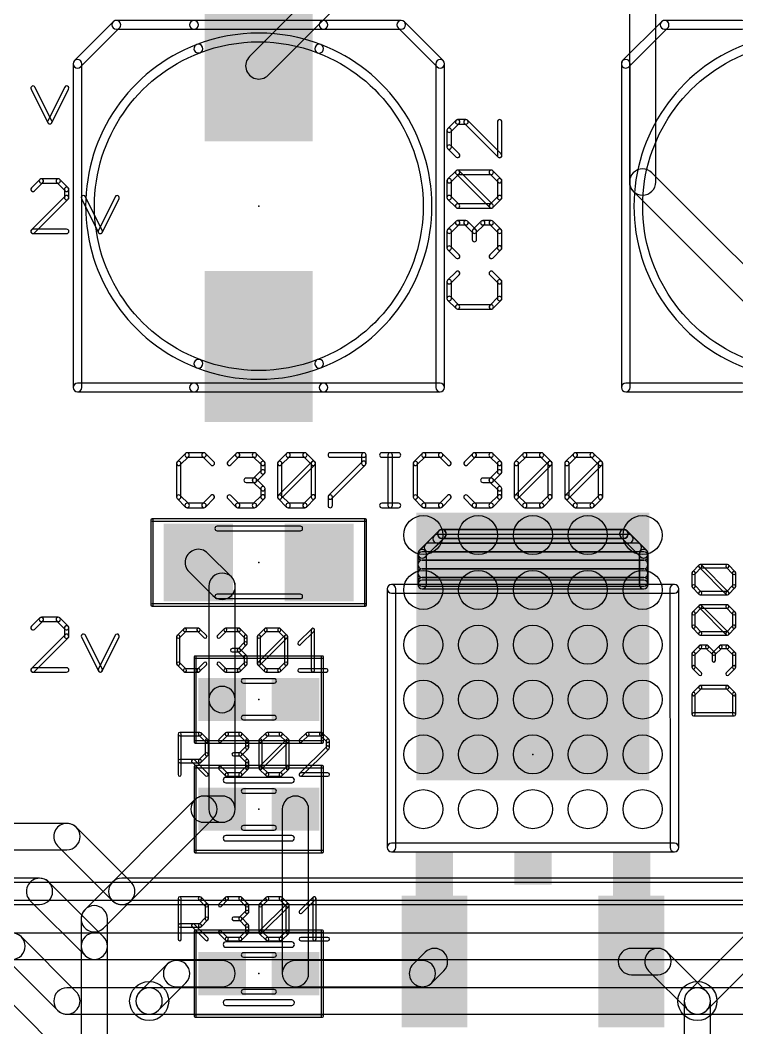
# Model space of a CAD drawing. Extents: x 0 to 140, y -12 to 45.
# Drawn here: x 82.1 to 98.7, y 8.9 to 32.25 of the extents above; entities that cross this region are included whole.
import ezdxf

# ---------------------------------------------------------------- set-up
doc = ezdxf.new("R2010")
doc.units = 0
for name, color, linetype in [('1', 14, 'CONTINUOUS'), ('16', 174, 'CONTINUOUS'), ('18', 94, 'CONTINUOUS'), ('21', 251, 'CONTINUOUS'), ('23', 178, 'CONTINUOUS'), ('25', 251, 'CONTINUOUS'), ('39', 14, 'CONTINUOUS'), ('51', 251, 'CONTINUOUS')]:
    doc.layers.add(name, color=color, linetype=linetype)

# ---------------------------------------------------------------- blocks, each defined once
blk = doc.blocks.new('RECT')
blk.add_solid([(-0.5, -0.5), (0.5, -0.5), (-0.5, 0.5), (0.5, 0.5)])
blk = doc.blocks.new('ROUNDV')
blk.add_circle((0, 0), 0.5)

msp = doc.modelspace()

# ---------------------------------------------------------------- linework, layer by layer
at = {"layer": '1'}
for points in [[(96.2152, 36.83), (96.2152, 28.5, 1), (96.8248, 28.5), (96.8248, 36.83, 1)], [(91.2245, 35.2155), (87.4145, 31.4055, 1), (87.8455, 30.9745), (91.6555, 34.7845, 1)], [(96.3045, 28.2845), (100.1145, 24.4745, 1), (100.5455, 24.9055), (96.7355, 28.7155, 1)], [(86.9955, 19.3505), (86.4455, 19.9005, 1), (86.0145, 19.4695), (86.5645, 18.9195, 1)], [(87.0848, 16.51), (87.0848, 19.135, 1), (86.4752, 19.135), (86.4752, 16.51, 1)], [(86.4752, 16.51), (86.4752, 13.97, 1), (87.0848, 13.97), (87.0848, 16.51, 1)], [(86.1445, 14.1855), (83.6045, 11.6455, 1), (84.0355, 11.2145), (86.5755, 13.7545, 1)], [(86.78, 14.2748), (86.36, 14.2748, 1), (86.36, 13.6652), (86.78, 13.6652, 1)], [(88.7848, 10.16), (88.7848, 13.97, 1), (88.1752, 13.97), (88.1752, 10.16, 1)], [(100.5345, 12.7005), (97.5745, 9.7405, 1), (98.0055, 9.3095), (100.9655, 12.2695, 1)], [(83.5152, 11.43), (83.5152, 6.985, 1), (84.1248, 6.985), (84.1248, 11.43, 1)], [(91.6355, 9.9445), (91.9155, 10.2245, 1), (91.4845, 10.6555), (91.2045, 10.3755, 1)], [(96.26, 10.1352), (96.875, 10.1352, 1), (96.875, 10.7448), (96.26, 10.7448, 1)], [(96.6595, 10.2245), (97.5745, 9.3095, 1), (98.0055, 9.7405), (97.0905, 10.6555, 1)], [(85.5095, 10.3755), (84.8745, 9.7405, 1), (85.3055, 9.3095), (85.9405, 9.9445, 1)], [(86.78, 10.4648), (85.725, 10.4648, 1), (85.725, 9.8552), (86.78, 9.8552, 1)], [(88.48, 9.8552), (91.42, 9.8552, 1), (91.42, 10.4648), (88.48, 10.4648, 1)], [(97.4852, 9.525), (97.4852, 8.41, 1), (98.0948, 8.41), (98.0948, 9.525, 1)]]:
    msp.add_lwpolyline(points, format="xyb", close=True, dxfattribs=at)
at = {"layer": '16'}
for points in [[(71.755, 13.0302), (83.185, 13.0302, 1), (83.185, 13.6398), (71.755, 13.6398, 1)], [(82.9695, 13.1195), (84.2395, 11.8495, 1), (84.6705, 12.2805), (83.4005, 13.5505, 1)], [(80.01, 11.7602), (82.55, 11.7602, 1), (82.55, 12.3698), (80.01, 12.3698, 1)], [(81.28, 11.8618), (106.68, 11.8618, 1), (106.68, 12.2682), (81.28, 12.2682, 1)], [(82.3345, 11.8495), (83.6045, 10.5795, 1), (84.0355, 11.0105), (82.7655, 12.2805, 1)], [(84.455, 11.7602), (103.505, 11.7602, 1), (103.505, 12.3698), (84.455, 12.3698, 1)], [(139.7, 11.0998), (0, 11.0998, 1), (0, 10.4902), (139.7, 10.4902, 1)], [(78.74, 10.4902), (81.915, 10.4902, 1), (81.915, 11.0998), (78.74, 11.0998, 1)], [(81.6995, 10.5795), (82.9695, 9.3095, 1), (83.4005, 9.7405), (82.1305, 11.0105, 1)], [(104.14, 11.0998), (83.82, 11.0998, 1), (83.82, 10.4902), (104.14, 10.4902, 1)], [(80.9926, 9.2376), (82.2626, 7.9676, 1), (82.8374, 8.5424), (81.5674, 9.8124, 1)], [(83.185, 9.2202), (85.09, 9.2202, 1), (85.09, 9.8298), (83.185, 9.8298, 1)], [(85.09, 9.2202), (97.79, 9.2202, 1), (97.79, 9.8298), (85.09, 9.8298, 1)], [(97.79, 9.2202), (104.775, 9.2202, 1), (104.775, 9.8298), (97.79, 9.8298, 1)]]:
    msp.add_lwpolyline(points, format="xyb", close=True, dxfattribs=at)
at = {"layer": '21'}
for points in [[(83.5018, 31.1682), (84.4018, 32.0682, 1), (84.2582, 32.2118), (83.3582, 31.3118, 1)], [(84.33, 32.0384), (86.13, 32.0384, 1), (86.13, 32.2416), (84.33, 32.2416, 1)], [(89.13, 32.0384), (90.93, 32.0384, 1), (90.93, 32.2416), (89.13, 32.2416, 1)], [(90.8582, 32.0682), (91.7582, 31.1682, 1), (91.9018, 31.3118), (91.0018, 32.2118, 1)], [(96.2018, 31.1682), (97.1018, 32.0682, 1), (96.9582, 32.2118), (96.0582, 31.3118, 1)], [(97.03, 32.0384), (98.83, 32.0384, 1), (98.83, 32.2416), (97.03, 32.2416, 1)], [(86.2664, 31.4951, 1), (86.1936, 31.6849, 0.6875), (86.1936, 24.1951, 1), (86.2664, 24.3849, -0.6875)], [(88.9936, 24.3849, 1), (89.0664, 24.1951, 0.6875), (89.0664, 31.6849, 1), (88.9936, 31.4951, -0.6875)], [(98.9664, 31.4951, 1), (98.8936, 31.6849, 0.6875), (98.8936, 24.1951, 1), (98.9664, 24.3849, -0.6875)], [(83.5316, 23.74), (83.5316, 31.24, 1), (83.3284, 31.24), (83.3284, 23.74, 1)], [(91.7284, 31.24), (91.7284, 23.74, 1), (91.9316, 23.74), (91.9316, 31.24, 1)], [(96.2316, 23.74), (96.2316, 31.24, 1), (96.0284, 31.24), (96.0284, 23.74, 1)], [(82.3542, 30.6527), (82.744, 29.8731, 1), (82.8348, 29.9185), (82.445, 30.6981, 1)], [(82.8348, 29.8731), (83.2246, 30.6527, 1), (83.1338, 30.6981), (82.744, 29.9185, 1)], [(82.5586, 28.5611), (82.3637, 28.3662, 1), (82.4355, 28.2944), (82.6304, 28.4893, 1)], [(82.9843, 28.576), (82.5945, 28.576, 1), (82.5945, 28.4744), (82.9843, 28.4744, 1)], [(83.2151, 28.3662), (83.0202, 28.5611, 1), (82.9484, 28.4893), (83.1433, 28.2944, 1)], [(83.23, 28.1354), (83.23, 28.3303, 1), (83.1284, 28.3303), (83.1284, 28.1354, 1)], [(82.4355, 27.3199), (83.2151, 28.0995, 1), (83.1433, 28.1713), (82.3637, 27.3917, 1)], [(83.5236, 28.1127), (83.9134, 27.3331, 1), (84.0042, 27.3785), (83.6144, 28.1581, 1)], [(84.0042, 27.3331), (84.394, 28.1127, 1), (84.3032, 28.1581), (83.9134, 27.3785, 1)], [(83.1792, 27.4066), (82.3996, 27.4066, 1), (82.3996, 27.305), (83.1792, 27.305, 1)], [(86.13, 23.8416), (83.43, 23.8416, 1), (83.43, 23.6384), (86.13, 23.6384, 1)], [(91.83, 23.8416), (89.13, 23.8416, 1), (89.13, 23.6384), (91.83, 23.6384, 1)], [(98.83, 23.8416), (96.13, 23.8416, 1), (96.13, 23.6384), (98.83, 23.6384, 1)], [(90.8046, 13.081), (90.805, 19.0754, 1), (90.6018, 19.0754), (90.6014, 13.081, 1)], [(97.155, 19.0754), (97.1554, 13.081, 1), (97.3586, 13.081), (97.3582, 19.0754, 1)], [(82.5586, 18.4011), (82.3637, 18.2062, 1), (82.4355, 18.1344), (82.6304, 18.3293, 1)], [(82.9843, 18.416), (82.5945, 18.416, 1), (82.5945, 18.3144), (82.9843, 18.3144, 1)], [(83.2151, 18.2062), (83.0202, 18.4011, 1), (82.9484, 18.3293), (83.1433, 18.1344, 1)], [(83.23, 17.9754), (83.23, 18.1703, 1), (83.1284, 18.1703), (83.1284, 17.9754, 1)], [(82.4355, 17.1599), (83.2151, 17.9395, 1), (83.1433, 18.0113), (82.3637, 17.2317, 1)], [(83.5236, 17.9527), (83.9134, 17.1731, 1), (84.0042, 17.2185), (83.6144, 17.9981, 1)], [(84.0042, 17.1731), (84.394, 17.9527, 1), (84.3032, 17.9981), (83.9134, 17.2185, 1)], [(83.1792, 17.2466), (82.3996, 17.2466, 1), (82.3996, 17.145), (83.1792, 17.145, 1)], [(88.392, 14.7066), (86.868, 14.7066, 1), (86.868, 14.5796), (88.392, 14.5796, 1)], [(88.392, 13.3604), (86.868, 13.3604, 1), (86.868, 13.2334), (88.392, 13.2334, 1)], [(97.257, 13.1826), (90.703, 13.1826, 1), (90.703, 12.9794), (97.257, 12.9794, 1)], [(86.868, 10.7696), (88.392, 10.7696, 1), (88.392, 10.8966), (86.868, 10.8966, 1)], [(86.868, 9.4234), (88.392, 9.4234, 1), (88.392, 9.5504), (86.868, 9.5504, 1)]]:
    msp.add_lwpolyline(points, format="xyb", close=True, dxfattribs=at)
at = {"layer": '23'}
for p in [(87.63, 27.94), (87.63, 19.685), (87.63, 16.51), (93.98, 15.24), (87.63, 13.97), (87.63, 10.16)]:
    msp.add_point(p, dxfattribs=at)
at = {"layer": '25'}
for points in [[(92.1988, 29.9295), (92.0039, 29.7346, 1), (92.0757, 29.6628), (92.2706, 29.8577, 1)], [(92.4296, 29.9444), (92.2347, 29.9444, 1), (92.2347, 29.8428), (92.4296, 29.8428, 1)], [(93.2451, 29.1499), (92.4655, 29.9295, 1), (92.3937, 29.8577), (93.1733, 29.0781, 1)], [(93.1584, 29.8936), (93.1584, 29.114, 1), (93.26, 29.114), (93.26, 29.8936, 1)], [(91.989, 29.6987), (91.989, 29.3089, 1), (92.0906, 29.3089), (92.0906, 29.6987, 1)], [(92.0039, 29.273), (92.1988, 29.0781, 1), (92.2706, 29.1499), (92.0757, 29.3448, 1)], [(92.0757, 28.4934), (92.2706, 28.6883, 1), (92.1988, 28.7601), (92.0039, 28.5652, 1)], [(92.2347, 28.6734), (93.0143, 28.6734, 1), (93.0143, 28.775), (92.2347, 28.775, 1)], [(93.0502, 27.9805), (92.2706, 28.7601, 1), (92.1988, 28.6883), (92.9784, 27.9087, 1)], [(92.9784, 28.6883), (93.1733, 28.4934, 1), (93.2451, 28.5652), (93.0502, 28.7601, 1)], [(92.0906, 28.1395), (92.0906, 28.5293, 1), (91.989, 28.5293), (91.989, 28.1395, 1)], [(93.1584, 28.5293), (93.1584, 28.1395, 1), (93.26, 28.1395), (93.26, 28.5293, 1)], [(92.2706, 27.9805), (92.0757, 28.1754, 1), (92.0039, 28.1036), (92.1988, 27.9087, 1)], [(93.1733, 28.1754), (92.9784, 27.9805, 1), (93.0502, 27.9087), (93.2451, 28.1036, 1)], [(93.0143, 27.9954), (92.2347, 27.9954, 1), (92.2347, 27.8938), (93.0143, 27.8938, 1)], [(92.0757, 27.324), (92.2706, 27.5189, 1), (92.1988, 27.5907), (92.0039, 27.3958, 1)], [(92.2347, 27.504), (92.4296, 27.504, 1), (92.4296, 27.6056), (92.2347, 27.6056, 1)], [(92.3937, 27.5189), (92.5886, 27.324, 1), (92.6604, 27.3958), (92.4655, 27.5907, 1)], [(92.6604, 27.324), (92.8553, 27.5189, 1), (92.7835, 27.5907), (92.5886, 27.3958, 1)], [(92.8194, 27.504), (93.0143, 27.504, 1), (93.0143, 27.6056), (92.8194, 27.6056, 1)], [(92.9784, 27.5189), (93.1733, 27.324, 1), (93.2451, 27.3958), (93.0502, 27.5907, 1)], [(92.0906, 26.9701), (92.0906, 27.3599, 1), (91.989, 27.3599), (91.989, 26.9701, 1)], [(92.5737, 27.3599), (92.5737, 27.165, 1), (92.6753, 27.165), (92.6753, 27.3599, 1)], [(93.1584, 27.3599), (93.1584, 26.9701, 1), (93.26, 26.9701), (93.26, 27.3599, 1)], [(92.2706, 26.8111), (92.0757, 27.006, 1), (92.0039, 26.9342), (92.1988, 26.7393, 1)], [(93.1733, 27.006), (92.9784, 26.8111, 1), (93.0502, 26.7393), (93.2451, 26.9342, 1)], [(92.1988, 26.4213), (92.0039, 26.2264, 1), (92.0757, 26.1546), (92.2706, 26.3495, 1)], [(93.2451, 26.2264), (93.0502, 26.4213, 1), (92.9784, 26.3495), (93.1733, 26.1546, 1)], [(91.989, 26.1905), (91.989, 25.8007, 1), (92.0906, 25.8007), (92.0906, 26.1905, 1)], [(93.26, 25.8007), (93.26, 26.1905, 1), (93.1584, 26.1905), (93.1584, 25.8007, 1)], [(92.0039, 25.7648), (92.1988, 25.5699, 1), (92.2706, 25.6417), (92.0757, 25.8366, 1)], [(93.0502, 25.5699), (93.2451, 25.7648, 1), (93.1733, 25.8366), (92.9784, 25.6417, 1)], [(92.2347, 25.555), (93.0143, 25.555, 1), (93.0143, 25.6566), (92.2347, 25.6566, 1)], [(85.9348, 22.2111), (85.7399, 22.0162, 1), (85.8117, 21.9444), (86.0066, 22.1393, 1)], [(86.3605, 22.226), (85.9707, 22.226, 1), (85.9707, 22.1244), (86.3605, 22.1244, 1)], [(86.5913, 22.0162), (86.3964, 22.2111, 1), (86.3246, 22.1393), (86.5195, 21.9444, 1)], [(86.9811, 21.9444), (87.176, 22.1393, 1), (87.1042, 22.2111), (86.9093, 22.0162, 1)], [(87.1401, 22.1244), (87.5299, 22.1244, 1), (87.5299, 22.226), (87.1401, 22.226, 1)], [(87.494, 22.1393), (87.6889, 21.9444, 1), (87.7607, 22.0162), (87.5658, 22.2111, 1)], [(88.1505, 21.9444), (88.3454, 22.1393, 1), (88.2736, 22.2111), (88.0787, 22.0162, 1)], [(88.3095, 22.1244), (88.6993, 22.1244, 1), (88.6993, 22.226), (88.3095, 22.226, 1)], [(88.6634, 22.1393), (88.8583, 21.9444, 1), (88.9301, 22.0162), (88.7352, 22.2111, 1)], [(89.284, 22.1244), (90.0636, 22.1244, 1), (90.0636, 22.226), (89.284, 22.226, 1)], [(90.0128, 22.1752), (90.0128, 21.9803, 1), (90.1144, 21.9803), (90.1144, 22.1752, 1)], [(90.4786, 22.1244), (90.8684, 22.1244, 1), (90.8684, 22.226), (90.4786, 22.226, 1)], [(90.7243, 21.0058), (90.7243, 22.1752, 1), (90.6227, 22.1752), (90.6227, 21.0058, 1)], [(91.4172, 22.2111), (91.2223, 22.0162, 1), (91.2941, 21.9444), (91.489, 22.1393, 1)], [(91.8429, 22.226), (91.4531, 22.226, 1), (91.4531, 22.1244), (91.8429, 22.1244, 1)], [(92.0737, 22.0162), (91.8788, 22.2111, 1), (91.807, 22.1393), (92.0019, 21.9444, 1)], [(92.4635, 21.9444), (92.6584, 22.1393, 1), (92.5866, 22.2111), (92.3917, 22.0162, 1)], [(92.6225, 22.1244), (93.0123, 22.1244, 1), (93.0123, 22.226), (92.6225, 22.226, 1)], [(92.9764, 22.1393), (93.1713, 21.9444, 1), (93.2431, 22.0162), (93.0482, 22.2111, 1)], [(93.6329, 21.9444), (93.8278, 22.1393, 1), (93.756, 22.2111), (93.5611, 22.0162, 1)], [(93.7919, 22.1244), (94.1817, 22.1244, 1), (94.1817, 22.226), (93.7919, 22.226, 1)], [(94.1458, 22.1393), (94.3407, 21.9444, 1), (94.4125, 22.0162), (94.2176, 22.2111, 1)], [(94.8023, 21.9444), (94.9972, 22.1393, 1), (94.9254, 22.2111), (94.7305, 22.0162, 1)], [(94.9613, 22.1244), (95.3511, 22.1244, 1), (95.3511, 22.226), (94.9613, 22.226, 1)], [(95.3152, 22.1393), (95.5101, 21.9444, 1), (95.5819, 22.0162), (95.387, 22.2111, 1)], [(85.725, 21.9803), (85.725, 21.2007, 1), (85.8266, 21.2007), (85.8266, 21.9803, 1)], [(87.674, 21.9803), (87.674, 21.7854, 1), (87.7756, 21.7854), (87.7756, 21.9803, 1)], [(88.1654, 21.2007), (88.1654, 21.9803, 1), (88.0638, 21.9803), (88.0638, 21.2007, 1)], [(88.1505, 21.1648), (88.9301, 21.9444, 1), (88.8583, 22.0162), (88.0787, 21.2366, 1)], [(88.8434, 21.9803), (88.8434, 21.2007, 1), (88.945, 21.2007), (88.945, 21.9803, 1)], [(90.0277, 22.0162), (89.2481, 21.2366, 1), (89.3199, 21.1648), (90.0995, 21.9444, 1)], [(91.2074, 21.9803), (91.2074, 21.2007, 1), (91.309, 21.2007), (91.309, 21.9803, 1)], [(93.1564, 21.9803), (93.1564, 21.7854, 1), (93.258, 21.7854), (93.258, 21.9803, 1)], [(93.6478, 21.2007), (93.6478, 21.9803, 1), (93.5462, 21.9803), (93.5462, 21.2007, 1)], [(93.6329, 21.1648), (94.4125, 21.9444, 1), (94.3407, 22.0162), (93.5611, 21.2366, 1)], [(94.3258, 21.9803), (94.3258, 21.2007, 1), (94.4274, 21.2007), (94.4274, 21.9803, 1)], [(94.8172, 21.2007), (94.8172, 21.9803, 1), (94.7156, 21.9803), (94.7156, 21.2007, 1)], [(94.8023, 21.1648), (95.5819, 21.9444, 1), (95.5101, 22.0162), (94.7305, 21.2366, 1)], [(95.4952, 21.9803), (95.4952, 21.2007, 1), (95.5968, 21.2007), (95.5968, 21.9803, 1)], [(87.6889, 21.8213), (87.494, 21.6264, 1), (87.5658, 21.5546), (87.7607, 21.7495, 1)], [(93.1713, 21.8213), (92.9764, 21.6264, 1), (93.0482, 21.5546), (93.2431, 21.7495, 1)], [(87.5299, 21.6413), (87.335, 21.6413, 1), (87.335, 21.5397), (87.5299, 21.5397, 1)], [(87.494, 21.5546), (87.6889, 21.3597, 1), (87.7607, 21.4315), (87.5658, 21.6264, 1)], [(93.0123, 21.6413), (92.8174, 21.6413, 1), (92.8174, 21.5397), (93.0123, 21.5397, 1)], [(92.9764, 21.5546), (93.1713, 21.3597, 1), (93.2431, 21.4315), (93.0482, 21.6264, 1)], [(85.7399, 21.1648), (85.9348, 20.9699, 1), (86.0066, 21.0417), (85.8117, 21.2366, 1)], [(86.3964, 20.9699), (86.5913, 21.1648, 1), (86.5195, 21.2366), (86.3246, 21.0417, 1)], [(87.176, 21.0417), (86.9811, 21.2366, 1), (86.9093, 21.1648), (87.1042, 20.9699, 1)], [(87.6889, 21.2366), (87.494, 21.0417, 1), (87.5658, 20.9699), (87.7607, 21.1648, 1)], [(87.674, 21.3956), (87.674, 21.2007, 1), (87.7756, 21.2007), (87.7756, 21.3956, 1)], [(88.3454, 21.0417), (88.1505, 21.2366, 1), (88.0787, 21.1648), (88.2736, 20.9699, 1)], [(88.8583, 21.2366), (88.6634, 21.0417, 1), (88.7352, 20.9699), (88.9301, 21.1648, 1)], [(89.2332, 21.2007), (89.2332, 21.0058, 1), (89.3348, 21.0058), (89.3348, 21.2007, 1)], [(91.2223, 21.1648), (91.4172, 20.9699, 1), (91.489, 21.0417), (91.2941, 21.2366, 1)], [(91.8788, 20.9699), (92.0737, 21.1648, 1), (92.0019, 21.2366), (91.807, 21.0417, 1)], [(92.6584, 21.0417), (92.4635, 21.2366, 1), (92.3917, 21.1648), (92.5866, 20.9699, 1)], [(93.1713, 21.2366), (92.9764, 21.0417, 1), (93.0482, 20.9699), (93.2431, 21.1648, 1)], [(93.1564, 21.3956), (93.1564, 21.2007, 1), (93.258, 21.2007), (93.258, 21.3956, 1)], [(93.8278, 21.0417), (93.6329, 21.2366, 1), (93.5611, 21.1648), (93.756, 20.9699, 1)], [(94.3407, 21.2366), (94.1458, 21.0417, 1), (94.2176, 20.9699), (94.4125, 21.1648, 1)], [(94.9972, 21.0417), (94.8023, 21.2366, 1), (94.7305, 21.1648), (94.9254, 20.9699, 1)], [(95.5101, 21.2366), (95.3152, 21.0417, 1), (95.387, 20.9699), (95.5819, 21.1648, 1)], [(85.9707, 20.955), (86.3605, 20.955, 1), (86.3605, 21.0566), (85.9707, 21.0566, 1)], [(87.5299, 21.0566), (87.1401, 21.0566, 1), (87.1401, 20.955), (87.5299, 20.955, 1)], [(88.6993, 21.0566), (88.3095, 21.0566, 1), (88.3095, 20.955), (88.6993, 20.955, 1)], [(90.4786, 20.955), (90.8684, 20.955, 1), (90.8684, 21.0566), (90.4786, 21.0566, 1)], [(91.4531, 20.955), (91.8429, 20.955, 1), (91.8429, 21.0566), (91.4531, 21.0566, 1)], [(93.0123, 21.0566), (92.6225, 21.0566, 1), (92.6225, 20.955), (93.0123, 20.955, 1)], [(94.1817, 21.0566), (93.7919, 21.0566, 1), (93.7919, 20.955), (94.1817, 20.955, 1)], [(95.3511, 21.0566), (94.9613, 21.0566, 1), (94.9613, 20.955), (95.3511, 20.955, 1)], [(97.7272, 19.417), (97.884, 19.5738, 1), (97.8301, 19.6277), (97.6734, 19.4709, 1)], [(98.5111, 19.0006), (97.884, 19.6277, 1), (97.8301, 19.5738), (98.4572, 18.9467, 1)], [(97.8571, 19.5626), (98.4841, 19.5626, 1), (98.4841, 19.6388), (97.8571, 19.6388, 1)], [(98.4572, 19.5738), (98.614, 19.417, 1), (98.6678, 19.4709), (98.5111, 19.6277, 1)], [(97.7384, 19.1304), (97.7384, 19.444, 1), (97.6622, 19.444), (97.6622, 19.1304, 1)], [(98.6028, 19.444), (98.6028, 19.1304, 1), (98.679, 19.1304), (98.679, 19.444, 1)], [(97.884, 19.0006), (97.7272, 19.1574, 1), (97.6734, 19.1035), (97.8301, 18.9467, 1)], [(98.614, 19.1574), (98.4572, 19.0006, 1), (98.5111, 18.9467), (98.6678, 19.1035, 1)], [(98.4841, 19.0118), (97.8571, 19.0118, 1), (97.8571, 18.9356), (98.4841, 18.9356, 1)], [(97.7272, 18.4815), (97.884, 18.6383, 1), (97.8301, 18.6921), (97.6734, 18.5354, 1)], [(97.8571, 18.6271), (98.4841, 18.6271, 1), (98.4841, 18.7033), (97.8571, 18.7033, 1)], [(98.5111, 18.0651), (97.884, 18.6921, 1), (97.8301, 18.6383), (98.4572, 18.0112, 1)], [(98.4572, 18.6383), (98.614, 18.4815, 1), (98.6678, 18.5354), (98.5111, 18.6921, 1)], [(97.7384, 18.1949), (97.7384, 18.5084, 1), (97.6622, 18.5084), (97.6622, 18.1949, 1)], [(98.6028, 18.5084), (98.6028, 18.1949, 1), (98.679, 18.1949), (98.679, 18.5084, 1)], [(97.884, 18.0651), (97.7272, 18.2218, 1), (97.6734, 18.168), (97.8301, 18.0112, 1)], [(98.614, 18.2218), (98.4572, 18.0651, 1), (98.5111, 18.0112), (98.6678, 18.168, 1)], [(85.8929, 18.1506), (85.7362, 17.9939, 1), (85.79, 17.94), (85.9468, 18.0968, 1)], [(85.725, 17.9669), (85.725, 17.3399, 1), (85.8012, 17.3399), (85.8012, 17.9669, 1)], [(86.2334, 18.1618), (85.9199, 18.1618, 1), (85.9199, 18.0856), (86.2334, 18.0856, 1)], [(86.4171, 17.9939), (86.2603, 18.1506, 1), (86.2065, 18.0968), (86.3632, 17.94, 1)], [(86.7256, 17.94), (86.8823, 18.0968, 1), (86.8284, 18.1506), (86.6717, 17.9939, 1)], [(86.8554, 18.0856), (87.1689, 18.0856, 1), (87.1689, 18.1618), (86.8554, 18.1618, 1)], [(87.142, 18.0968), (87.2987, 17.94, 1), (87.3526, 17.9939), (87.1959, 18.1506, 1)], [(87.2876, 17.9669), (87.2876, 17.8102, 1), (87.3638, 17.8102), (87.3638, 17.9669, 1)], [(87.6611, 17.94), (87.8178, 18.0968, 1), (87.764, 18.1506), (87.6072, 17.9939, 1)], [(87.6722, 17.3399), (87.6722, 17.9669, 1), (87.596, 17.9669), (87.596, 17.3399, 1)], [(87.6611, 17.3129), (88.2881, 17.94, 1), (88.2343, 17.9939), (87.6072, 17.3668, 1)], [(87.7909, 18.0856), (88.1044, 18.0856, 1), (88.1044, 18.1618), (87.7909, 18.1618, 1)], [(88.0775, 18.0968), (88.2343, 17.94, 1), (88.2881, 17.9939), (88.1314, 18.1506, 1)], [(88.2231, 17.9669), (88.2231, 17.3399, 1), (88.2993, 17.3399), (88.2993, 17.9669, 1)], [(88.5966, 17.7832), (88.9101, 18.0968, 1), (88.8562, 18.1506), (88.5427, 17.8371, 1)], [(88.8451, 18.1237), (88.8451, 17.1831, 1), (88.9213, 17.1831), (88.9213, 18.1237, 1)], [(98.4841, 18.0762), (97.8571, 18.0762, 1), (97.8571, 18), (98.4841, 18, 1)], [(87.2987, 17.8371), (87.142, 17.6803, 1), (87.1959, 17.6265), (87.3526, 17.7832, 1)], [(97.7272, 17.546), (97.884, 17.7027, 1), (97.8301, 17.7566), (97.6734, 17.5999, 1)], [(97.8571, 17.6916), (98.0138, 17.6916, 1), (98.0138, 17.7678), (97.8571, 17.7678, 1)], [(97.9869, 17.7027), (98.1437, 17.546, 1), (98.1975, 17.5999), (98.0408, 17.7566, 1)], [(98.1975, 17.546), (98.3543, 17.7027, 1), (98.3004, 17.7566), (98.1437, 17.5999, 1)], [(98.3274, 17.6916), (98.4841, 17.6916, 1), (98.4841, 17.7678), (98.3274, 17.7678, 1)], [(98.4572, 17.7027), (98.614, 17.546, 1), (98.6678, 17.5999), (98.5111, 17.7566, 1)], [(87.1689, 17.6915), (87.0122, 17.6915, 1), (87.0122, 17.6153), (87.1689, 17.6153, 1)], [(87.142, 17.6265), (87.2987, 17.4697, 1), (87.3526, 17.5236), (87.1959, 17.6803, 1)], [(87.2876, 17.4966), (87.2876, 17.3399, 1), (87.3638, 17.3399), (87.3638, 17.4966, 1)], [(97.7384, 17.2594), (97.7384, 17.5729, 1), (97.6622, 17.5729), (97.6622, 17.2594, 1)], [(98.1325, 17.5729), (98.1325, 17.4162, 1), (98.2087, 17.4162), (98.2087, 17.5729, 1)], [(98.6028, 17.5729), (98.6028, 17.2594, 1), (98.679, 17.2594), (98.679, 17.5729, 1)], [(85.7362, 17.3129), (85.8929, 17.1562, 1), (85.9468, 17.21), (85.79, 17.3668, 1)], [(86.2603, 17.1562), (86.4171, 17.3129, 1), (86.3632, 17.3668), (86.2065, 17.21, 1)], [(86.8823, 17.21), (86.7256, 17.3668, 1), (86.6717, 17.3129), (86.8284, 17.1562, 1)], [(87.2987, 17.3668), (87.142, 17.21, 1), (87.1959, 17.1562), (87.3526, 17.3129, 1)], [(87.8178, 17.21), (87.6611, 17.3668, 1), (87.6072, 17.3129), (87.764, 17.1562, 1)], [(88.2343, 17.3668), (88.0775, 17.21, 1), (88.1314, 17.1562), (88.2881, 17.3129, 1)], [(97.884, 17.1296), (97.7272, 17.2863, 1), (97.6734, 17.2324), (97.8301, 17.0757, 1)], [(98.614, 17.2863), (98.4572, 17.1296, 1), (98.5111, 17.0757), (98.6678, 17.2324, 1)], [(85.9199, 17.145), (86.2334, 17.145, 1), (86.2334, 17.2212), (85.9199, 17.2212, 1)], [(87.1689, 17.2212), (86.8554, 17.2212, 1), (86.8554, 17.145), (87.1689, 17.145, 1)], [(88.1044, 17.2212), (87.7909, 17.2212, 1), (87.7909, 17.145), (88.1044, 17.145, 1)], [(88.5697, 17.145), (89.1967, 17.145, 1), (89.1967, 17.2212), (88.5697, 17.2212, 1)], [(97.8301, 16.8211), (97.6734, 16.6643, 1), (97.7272, 16.6105), (97.884, 16.7672, 1)], [(98.4841, 16.8323), (97.8571, 16.8323, 1), (97.8571, 16.7561), (98.4841, 16.7561, 1)], [(98.6678, 16.6643), (98.5111, 16.8211, 1), (98.4572, 16.7672), (98.614, 16.6105, 1)], [(97.6622, 16.6374), (97.6622, 16.1671, 1), (97.7384, 16.1671), (97.7384, 16.6374, 1)], [(98.679, 16.1671), (98.679, 16.6374, 1), (98.6028, 16.6374), (98.6028, 16.1671, 1)], [(97.7003, 16.129), (98.6409, 16.129, 1), (98.6409, 16.2052), (97.7003, 16.2052, 1)], [(85.8352, 14.7701), (85.8352, 15.7107, 1), (85.759, 15.7107), (85.759, 14.7701, 1)], [(85.7971, 15.6726), (86.2674, 15.6726, 1), (86.2674, 15.7488), (85.7971, 15.7488, 1)], [(86.2404, 15.6838), (86.3972, 15.527, 1), (86.4511, 15.5809), (86.2943, 15.7376, 1)], [(86.7595, 15.527), (86.9163, 15.6838, 1), (86.8624, 15.7376), (86.7056, 15.5809, 1)], [(86.8893, 15.6726), (87.2029, 15.6726, 1), (87.2029, 15.7488), (86.8893, 15.7488, 1)], [(87.1759, 15.6838), (87.3327, 15.527, 1), (87.3866, 15.5809), (87.2298, 15.7376, 1)], [(87.695, 15.527), (87.8518, 15.6838, 1), (87.7979, 15.7376), (87.6412, 15.5809, 1)], [(87.8249, 15.6726), (88.1384, 15.6726, 1), (88.1384, 15.7488), (87.8249, 15.7488, 1)], [(88.1115, 15.6838), (88.2682, 15.527, 1), (88.3221, 15.5809), (88.1653, 15.7376, 1)], [(88.7334, 15.7376), (88.5767, 15.5809, 1), (88.6306, 15.527), (88.7873, 15.6838, 1)], [(89.0739, 15.7488), (88.7604, 15.7488, 1), (88.7604, 15.6726), (89.0739, 15.6726, 1)], [(89.2576, 15.5809), (89.1009, 15.7376, 1), (89.047, 15.6838), (89.2037, 15.527, 1)], [(86.386, 15.5539), (86.386, 15.2404, 1), (86.4622, 15.2404), (86.4622, 15.5539, 1)], [(87.3327, 15.4241), (87.1759, 15.2673, 1), (87.2298, 15.2135), (87.3866, 15.3702, 1)], [(87.3216, 15.5539), (87.3216, 15.3972, 1), (87.3978, 15.3972), (87.3978, 15.5539, 1)], [(87.695, 14.8999), (88.3221, 15.527, 1), (88.2682, 15.5809), (87.6412, 14.9538, 1)], [(87.7062, 14.9269), (87.7062, 15.5539, 1), (87.63, 15.5539), (87.63, 14.9269, 1)], [(88.2571, 15.5539), (88.2571, 14.9269, 1), (88.3333, 14.9269), (88.3333, 15.5539, 1)], [(88.6306, 14.7432), (89.2576, 15.3702, 1), (89.2037, 15.4241), (88.5767, 14.797, 1)], [(89.2688, 15.3972), (89.2688, 15.5539, 1), (89.1926, 15.5539), (89.1926, 15.3972, 1)], [(86.3972, 15.2673), (86.2404, 15.1106, 1), (86.2943, 15.0567), (86.4511, 15.2135, 1)], [(87.2029, 15.2785), (87.0461, 15.2785, 1), (87.0461, 15.2023), (87.2029, 15.2023, 1)], [(87.1759, 15.2135), (87.3327, 15.0567, 1), (87.3866, 15.1106), (87.2298, 15.2673, 1)], [(86.2674, 15.1217), (85.7971, 15.1217, 1), (85.7971, 15.0455), (86.2674, 15.0455, 1)], [(86.0837, 15.0567), (86.3972, 14.7432, 1), (86.4511, 14.797), (86.1375, 15.1106, 1)], [(86.9163, 14.797), (86.7595, 14.9538, 1), (86.7056, 14.8999), (86.8624, 14.7432, 1)], [(87.3327, 14.9538), (87.1759, 14.797, 1), (87.2298, 14.7432), (87.3866, 14.8999, 1)], [(87.3216, 15.0836), (87.3216, 14.9269, 1), (87.3978, 14.9269), (87.3978, 15.0836, 1)], [(87.8518, 14.797), (87.695, 14.9538, 1), (87.6412, 14.8999), (87.7979, 14.7432, 1)], [(88.2682, 14.9538), (88.1115, 14.797, 1), (88.1653, 14.7432), (88.3221, 14.8999, 1)], [(87.2029, 14.8082), (86.8893, 14.8082, 1), (86.8893, 14.732), (87.2029, 14.732, 1)], [(88.1384, 14.8082), (87.8249, 14.8082, 1), (87.8249, 14.732), (88.1384, 14.732, 1)], [(89.2307, 14.8082), (88.6036, 14.8082, 1), (88.6036, 14.732), (89.2307, 14.732, 1)], [(85.8352, 10.9601), (85.8352, 11.9007, 1), (85.759, 11.9007), (85.759, 10.9601, 1)], [(85.7971, 11.8626), (86.2674, 11.8626, 1), (86.2674, 11.9388), (85.7971, 11.9388, 1)], [(86.2404, 11.8738), (86.3972, 11.717, 1), (86.4511, 11.7709), (86.2943, 11.9276, 1)], [(86.7595, 11.717), (86.9163, 11.8738, 1), (86.8624, 11.9276), (86.7056, 11.7709, 1)], [(86.8893, 11.8626), (87.2029, 11.8626, 1), (87.2029, 11.9388), (86.8893, 11.9388, 1)], [(87.1759, 11.8738), (87.3327, 11.717, 1), (87.3866, 11.7709), (87.2298, 11.9276, 1)], [(87.695, 11.717), (87.8518, 11.8738, 1), (87.7979, 11.9276), (87.6412, 11.7709, 1)], [(87.8249, 11.8626), (88.1384, 11.8626, 1), (88.1384, 11.9388), (87.8249, 11.9388, 1)], [(88.1115, 11.8738), (88.2682, 11.717, 1), (88.3221, 11.7709), (88.1653, 11.9276, 1)], [(88.6306, 11.5602), (88.9441, 11.8738, 1), (88.8902, 11.9276), (88.5767, 11.6141, 1)], [(88.8791, 11.9007), (88.8791, 10.9601, 1), (88.9553, 10.9601), (88.9553, 11.9007, 1)], [(86.386, 11.7439), (86.386, 11.4304, 1), (86.4622, 11.4304), (86.4622, 11.7439, 1)], [(87.3216, 11.7439), (87.3216, 11.5872, 1), (87.3978, 11.5872), (87.3978, 11.7439, 1)], [(87.695, 11.0899), (88.3221, 11.717, 1), (88.2682, 11.7709), (87.6412, 11.1438, 1)], [(87.7062, 11.1169), (87.7062, 11.7439, 1), (87.63, 11.7439), (87.63, 11.1169, 1)], [(88.2571, 11.7439), (88.2571, 11.1169, 1), (88.3333, 11.1169), (88.3333, 11.7439, 1)], [(86.3972, 11.4573), (86.2404, 11.3006, 1), (86.2943, 11.2467), (86.4511, 11.4035, 1)], [(87.2029, 11.4685), (87.0461, 11.4685, 1), (87.0461, 11.3923), (87.2029, 11.3923, 1)], [(87.3327, 11.6141), (87.1759, 11.4573, 1), (87.2298, 11.4035), (87.3866, 11.5602, 1)], [(87.1759, 11.4035), (87.3327, 11.2467, 1), (87.3866, 11.3006), (87.2298, 11.4573, 1)], [(86.2674, 11.3117), (85.7971, 11.3117, 1), (85.7971, 11.2355), (86.2674, 11.2355, 1)], [(86.0837, 11.2467), (86.3972, 10.9332, 1), (86.4511, 10.987), (86.1375, 11.3006, 1)], [(87.3216, 11.2736), (87.3216, 11.1169, 1), (87.3978, 11.1169), (87.3978, 11.2736, 1)], [(86.9163, 10.987), (86.7595, 11.1438, 1), (86.7056, 11.0899), (86.8624, 10.9332, 1)], [(87.2029, 10.9982), (86.8893, 10.9982, 1), (86.8893, 10.922), (87.2029, 10.922, 1)], [(87.3327, 11.1438), (87.1759, 10.987, 1), (87.2298, 10.9332), (87.3866, 11.0899, 1)], [(87.8518, 10.987), (87.695, 11.1438, 1), (87.6412, 11.0899), (87.7979, 10.9332, 1)], [(88.1384, 10.9982), (87.8249, 10.9982, 1), (87.8249, 10.922), (88.1384, 10.922, 1)], [(88.2682, 11.1438), (88.1115, 10.987, 1), (88.1653, 10.9332), (88.3221, 11.0899, 1)], [(88.6036, 10.922), (89.2307, 10.922, 1), (89.2307, 10.9982), (88.6036, 10.9982, 1)]]:
    msp.add_lwpolyline(points, format="xyb", close=True, dxfattribs=at)
at = {"layer": '39'}
for points in [[(85.157, 20.6426), (90.103, 20.6426, 1), (90.103, 20.6934), (85.157, 20.6934, 1)], [(85.1824, 18.702), (85.1824, 20.668, 1), (85.1316, 20.668), (85.1316, 18.702, 1)], [(90.0776, 20.668), (90.0776, 18.702, 1), (90.1284, 18.702), (90.1284, 20.668, 1)], [(90.103, 18.7274), (85.157, 18.7274, 1), (85.157, 18.6766), (90.103, 18.6766, 1)], [(86.157, 17.4676), (89.103, 17.4676, 1), (89.103, 17.5184), (86.157, 17.5184, 1)], [(86.1824, 15.527), (86.1824, 17.493, 1), (86.1316, 17.493), (86.1316, 15.527, 1)], [(89.0776, 17.493), (89.0776, 15.527, 1), (89.1284, 15.527), (89.1284, 17.493, 1)], [(89.103, 15.5524), (86.157, 15.5524, 1), (86.157, 15.5016), (89.103, 15.5016, 1)], [(86.1824, 12.987), (86.1824, 14.953, 1), (86.1316, 14.953), (86.1316, 12.987, 1)], [(86.157, 14.9276), (89.103, 14.9276, 1), (89.103, 14.9784), (86.157, 14.9784, 1)], [(89.0776, 14.953), (89.0776, 12.987, 1), (89.1284, 12.987), (89.1284, 14.953, 1)], [(89.103, 13.0124), (86.157, 13.0124, 1), (86.157, 12.9616), (89.103, 12.9616, 1)], [(86.157, 11.1176), (89.103, 11.1176, 1), (89.103, 11.1684), (86.157, 11.1684, 1)], [(86.1824, 9.177), (86.1824, 11.143, 1), (86.1316, 11.143), (86.1316, 9.177, 1)], [(89.0776, 11.143), (89.0776, 9.177, 1), (89.1284, 9.177), (89.1284, 11.143, 1)], [(89.103, 9.2024), (86.157, 9.2024, 1), (86.157, 9.1516), (89.103, 9.1516, 1)]]:
    msp.add_lwpolyline(points, format="xyb", close=True, dxfattribs=at)
at = {"layer": '51'}
for points in [[(86.13, 32.0384), (89.13, 32.0384, 1), (89.13, 32.2416), (86.13, 32.2416, 1)], [(88.9936, 31.4951, 1), (89.0664, 31.6849, 0.1852), (86.1936, 31.6849, 1), (86.2664, 31.4951, -0.1852)], [(86.2664, 24.3849, 1), (86.1936, 24.1951, 0.1852), (89.0664, 24.1951, 1), (88.9936, 24.3849, -0.1852)], [(89.13, 23.8416), (86.13, 23.8416, 1), (86.13, 23.6384), (89.13, 23.6384, 1)], [(86.665, 20.4212), (88.595, 20.4212, 1), (88.595, 20.5228), (86.665, 20.5228, 1)], [(91.4864, 19.8164), (91.9436, 20.2736, 1), (91.8, 20.4172), (91.3428, 19.96, 1)], [(91.4852, 19.8176), (91.9424, 20.2748, 1), (91.8012, 20.416), (91.344, 19.9588, 1)], [(91.7614, 20.1351), (96.1986, 20.1351, 1), (96.1986, 20.3349), (91.7614, 20.3349, 1)], [(91.8718, 20.2438), (96.0882, 20.2438, 1), (96.0882, 20.447), (91.8718, 20.447, 1)], [(91.8718, 20.2455), (96.0882, 20.2455, 1), (96.0882, 20.4453), (91.8718, 20.4453, 1)], [(96.0164, 20.2736), (96.4736, 19.8164, 1), (96.6172, 19.96), (96.16, 20.4172, 1)], [(96.0176, 20.2748), (96.4748, 19.8176, 1), (96.616, 19.9588), (96.1588, 20.416, 1)], [(91.5616, 19.9353), (96.3984, 19.9353, 1), (96.3984, 20.1351), (91.5616, 20.1351, 1)], [(91.5162, 19.177), (91.5162, 19.8882, 1), (91.313, 19.8882), (91.313, 19.177, 1)], [(91.5145, 19.177), (91.5145, 19.8882, 1), (91.3147, 19.8882), (91.3147, 19.177, 1)], [(91.4146, 19.7355), (96.5454, 19.7355, 1), (96.5454, 19.9353), (91.4146, 19.9353, 1)], [(96.4438, 19.8882), (96.4438, 19.177, 1), (96.647, 19.177), (96.647, 19.8882, 1)], [(96.4455, 19.8882), (96.4455, 19.177, 1), (96.6453, 19.177), (96.6453, 19.8882, 1)], [(91.4146, 19.5357), (96.5454, 19.5357, 1), (96.5454, 19.7355), (91.4146, 19.7355, 1)], [(91.4146, 19.3359), (96.5454, 19.3359, 1), (96.5454, 19.5357), (91.4146, 19.5357, 1)], [(90.703, 18.9734), (97.2574, 18.973, 1), (97.2574, 19.1762), (90.703, 19.1766, 1)], [(96.5454, 19.2786), (91.4146, 19.2786, 1), (91.4146, 19.0754), (96.5454, 19.0754, 1)], [(91.4146, 19.1361), (96.5454, 19.1361, 1), (96.5454, 19.3359), (91.4146, 19.3359, 1)], [(96.5454, 19.2769), (91.4146, 19.2769, 1), (91.4146, 19.0771), (96.5454, 19.0771, 1)], [(86.665, 18.8472), (88.595, 18.8472, 1), (88.595, 18.9488), (86.665, 18.9488, 1)], [(87.274, 16.8912), (87.986, 16.8912, 1), (87.986, 16.9928), (87.274, 16.9928, 1)], [(87.274, 16.0402), (87.986, 16.0402, 1), (87.986, 16.1418), (87.274, 16.1418, 1)], [(87.986, 14.4398), (87.274, 14.4398, 1), (87.274, 14.3382), (87.986, 14.3382, 1)], [(87.986, 13.5888), (87.274, 13.5888, 1), (87.274, 13.4872), (87.986, 13.4872, 1)], [(87.274, 10.5412), (87.986, 10.5412, 1), (87.986, 10.6428), (87.274, 10.6428, 1)], [(87.274, 9.6902), (87.986, 9.6902, 1), (87.986, 9.7918), (87.274, 9.7918, 1)]]:
    msp.add_lwpolyline(points, format="xyb", close=True, dxfattribs=at)

# ---------------------------------------------------------------- block references
at = {"layer": '1', "xscale": 3.5, "yscale": 2.5, "rotation": 90}
for p in [(87.63, 31.19), (87.63, 24.69)]:
    msp.add_blockref('RECT', p, dxfattribs=at)
at = {"layer": '1'}
for p, xscale, yscale in [((93.98, 17.74), 5.4, 6.2), ((86.23, 19.685), 1.6, 1.8), ((89.03, 19.685), 1.6, 1.8), ((91.7, 10.44), 1.524, 3.048), ((96.26, 10.44), 1.524, 3.048)]:
    msp.add_blockref('RECT', p, dxfattribs=dict(at, xscale=xscale, yscale=yscale))
at = {"layer": '1', "xscale": 1.1}
for p in [(86.78, 16.51), (88.48, 16.51), (86.78, 10.16), (88.48, 10.16)]:
    msp.add_blockref('RECT', p, dxfattribs=at)
at = {"layer": '1', "xscale": 1.1, "rotation": 180}
for p in [(86.78, 13.97), (88.48, 13.97)]:
    msp.add_blockref('RECT', p, dxfattribs=at)
at = {"layer": '18', "xscale": 0.9048, "yscale": 0.9048}
for p in [(91.44, 20.32), (91.44, 20.32), (92.71, 20.32), (92.71, 20.32), (93.98, 20.32), (93.98, 20.32), (95.25, 20.32), (95.25, 20.32), (96.52, 20.32), (96.52, 20.32), (91.44, 19.05), (91.44, 19.05), (92.71, 19.05), (92.71, 19.05), (93.98, 19.05), (93.98, 19.05), (95.25, 19.05), (95.25, 19.05), (96.52, 19.05), (96.52, 19.05), (91.44, 17.78), (91.44, 17.78), (92.71, 17.78), (92.71, 17.78), (93.98, 17.78), (93.98, 17.78), (95.25, 17.78), (95.25, 17.78), (96.52, 17.78), (96.52, 17.78), (91.44, 16.51), (91.44, 16.51), (92.71, 16.51), (92.71, 16.51), (93.98, 16.51), (93.98, 16.51), (95.25, 16.51), (95.25, 16.51), (96.52, 16.51), (96.52, 16.51), (91.44, 15.24), (91.44, 15.24), (92.71, 15.24), (92.71, 15.24), (93.98, 15.24), (93.98, 15.24), (95.25, 15.24), (95.25, 15.24), (96.52, 15.24), (96.52, 15.24), (91.44, 13.97), (91.44, 13.97), (92.71, 13.97), (92.71, 13.97), (93.98, 13.97), (93.98, 13.97), (95.25, 13.97), (95.25, 13.97), (96.52, 13.97), (96.52, 13.97), (85.09, 9.525), (85.09, 9.525), (97.79, 9.525), (97.79, 9.525)]:
    msp.add_blockref('ROUNDV', p, dxfattribs=at)
at = {"layer": '21', "xscale": 0.8636, "yscale": 0.762}
msp.add_blockref('RECT', (93.98, 12.5984), dxfattribs=at)
at = {"layer": '51'}
for p, xscale, yscale in [((86.3033, 19.6841), 0.7501, 1.7), ((88.9567, 19.6859), 0.7501, 1.7), ((87.0419, 16.5151), 0.5001, 0.95), ((88.2103, 16.5151), 0.5001, 0.95), ((91.694, 11.5316), 0.8636, 2.8956), ((96.266, 11.5316), 0.8636, 2.8956), ((87.0419, 10.1651), 0.5001, 0.95), ((88.2103, 10.1651), 0.5001, 0.95)]:
    msp.add_blockref('RECT', p, dxfattribs=dict(at, xscale=xscale, yscale=yscale))
at = {"layer": '51', "xscale": 0.5001, "yscale": 0.95, "rotation": 180}
for p in [(87.0498, 13.9649), (88.2182, 13.9649)]:
    msp.add_blockref('RECT', p, dxfattribs=at)

doc.saveas('drawing.dxf')
